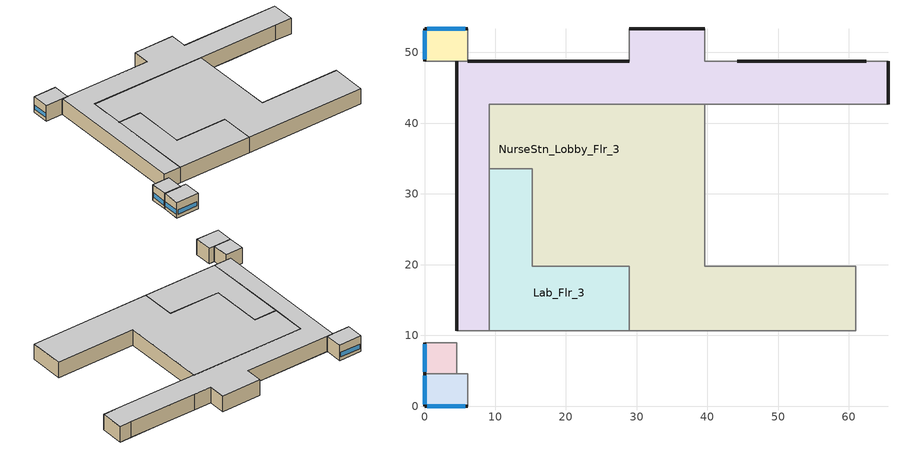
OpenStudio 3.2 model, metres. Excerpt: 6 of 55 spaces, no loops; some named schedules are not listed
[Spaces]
PatRoom6_Flr_3
 floor to ICU_Flr_2: 6.1,4.57 6.1,0 0,0 0,4.57 z8.54
 wall outside: 0,4.57 0,0 6.1,0 z8.54:12.8
 wall to PatRoom7_Mult10_Flr_3: 4.57,4.57 0,4.57 z8.54:12.8
 wall adiabatic (Wall Adiabatic construction): 6.1,0 6.1,4.57 z8.54:12.8
 wall to Corridor_SE_Flr_3: 6.1,4.57 4.57,4.57 z8.54:12.8
 window: 0.37,0 5.73,0 / 0,4.3 0,0.27 z9.45:10.67
 ceiling to PatRoom6_Flr_4: 6.1,0 6.1,4.57 0,4.57 0,0 z12.8
PatRoom7_Mult10_Flr_3
 floor to ICU_Flr_2: 4.57,8.99 4.57,4.57 0,4.57 0,8.99 z8.54
 wall outside: 0,8.99 0,4.57 z8.54:12.8
 wall adiabatic (Wall Adiabatic construction): 4.57,8.99 0,8.99 z8.54:12.8
 wall to Corridor_SE_Flr_3: 4.57,4.57 4.57,8.99 z8.54:12.8
 window: 0,8.73 0,4.84 z9.45:10.67
 ceiling to PatRoom7_Mult10_Flr_4: 4.57,4.57 4.57,8.99 0,8.99 0,4.57 z12.8
Corridor_NW_Flr_3
 floor to OR1_Flr_2: 65.53,48.77 65.53,47.24 60.96,47.24 60.96,48.77 z8.54
 floor to Corridor_Flr_2: 39.62,53.34 39.62,42.67 28.96,42.67 28.96,53.34 z8.54
 floor to OR4_Flr_2: 48.77,47.24 48.77,42.67 39.62,42.67 39.62,47.24 z8.54
 floor to ICU_NurseStn_Lobby_Flr_2: 28.96,48.77 28.96,42.67 9.14,42.67 9.14,21.34 4.57,21.34 4.57,48.77 z8.54
 floor to OR_NurseStn_Lobby_Flr_2: 60.96,48.77 60.96,42.67 48.77,42.67 48.77,48.77 z8.54
 floor to OR3_Flr_2: 48.77,48.77 48.77,47.24 39.62,47.24 39.62,48.77 z8.54
 floor to OR2_Mult5_Flr_2: 65.53,47.24 65.53,42.67 60.96,42.67 60.96,47.24 z8.54
 floor to ICU_Flr_2: 9.14,21.34 9.14,10.67 4.57,10.67 4.57,21.34 z8.54
 wall outside: 4.57,48.77 4.57,10.67 / 65.53,42.67 65.53,48.77 / 39.62,53.34 28.96,53.34 / 28.96,48.77 6.1,48.77 / 62.48,48.77 44.2,48.77 z8.54:12.8
 wall to NurseStn_Lobby_Flr_3: 9.14,33.53 9.14,42.67 39.62,42.67 z8.54:12.8
 wall to PatRoom5_Mult10_Flr_3: 44.2,48.77 39.62,48.77 39.62,53.34 z8.54:12.8
 wall adiabatic (Wall Adiabatic construction): 28.96,53.34 28.96,48.77 z8.54:12.8
 wall to PhysTherapy_Flr_3: 39.62,42.67 60.96,42.67 z8.54:12.8
 wall to Lab_Flr_3: 9.14,10.67 9.14,33.53 z8.54:12.8
 wall to Corridor_SE_Flr_3: 60.96,42.67 65.53,42.67 / 4.57,10.67 9.14,10.67 z8.54:12.8
 wall to PatRoom8_Flr_3: 6.1,48.77 4.57,48.77 z8.54:12.8
 wall to PatRoom4_Flr_3: 65.53,48.77 62.48,48.77 z8.54:12.8
 ceiling to Corridor_NW_Flr_4: 9.14,10.67 9.14,42.67 65.53,42.67 65.53,48.77 39.62,48.77 39.62,53.34 28.96,53.34 28.96,48.77 4.57,48.77 4.57,10.67 z12.8
PatRoom8_Flr_3
 floor to IC_PatRoom2_Flr_2: 6.1,53.34 6.1,48.77 0,48.77 0,53.34 z8.54
 wall outside: 6.1,53.34 0,53.34 0,48.77 z8.54:12.8
 wall adiabatic (Wall Adiabatic construction): 6.1,48.77 6.1,53.34 / 0,48.77 4.57,48.77 z8.54:12.8
 window: 5.73,53.34 0.37,53.34 / 0,53.07 0,49.04 z9.45:10.67
 ceiling to PatRoom8_Flr_4: 6.1,48.77 6.1,53.34 0,53.34 0,48.77 z12.8
Lab_Flr_3
 floor to ICU_NurseStn_Lobby_Flr_2: 15.24,33.53 15.24,21.34 9.14,21.34 9.14,33.53 z8.54
 floor to ICU_Flr_2: 15.24,21.34 15.24,19.81 28.96,19.81 28.96,10.67 9.14,10.67 9.14,21.34 z8.54
 wall to NurseStn_Lobby_Flr_3: 28.96,10.67 28.96,19.81 15.24,19.81 15.24,33.53 9.14,33.53 z8.54:12.8
 wall to Corridor_SE_Flr_3: 9.14,10.67 28.96,10.67 z8.54:12.8
 ceiling to Lab_Flr_4: 28.96,10.67 28.96,19.81 15.24,19.81 15.24,33.53 9.14,33.53 9.14,10.67 z12.8
NurseStn_Lobby_Flr_3
 floor to Corridor_Flr_2: 39.62,42.67 39.62,10.67 28.96,10.67 28.96,42.67 z8.54
 floor to OR_NurseStn_Lobby_Flr_2: 60.96,19.81 60.96,10.67 39.62,10.67 39.62,19.81 z8.54
 floor to ICU_NurseStn_Lobby_Flr_2: 28.96,42.67 28.96,21.34 15.24,21.34 15.24,33.53 9.14,33.53 9.14,42.67 z8.54
 floor to ICU_Flr_2: 28.96,21.34 28.96,19.81 15.24,19.81 15.24,21.34 z8.54
 wall to PhysTherapy_Flr_3: 60.96,19.81 39.62,19.81 39.62,42.67 z8.54:12.8
 wall to Corridor_SE_Flr_3: 28.96,10.67 60.96,10.67 60.96,19.81 z8.54:12.8
 ceiling to NurseStn_Lobby_Flr_4: 60.96,10.67 60.96,19.81 39.62,19.81 39.62,42.67 9.14,42.67 9.14,33.53 15.24,33.53 15.24,19.81 28.96,19.81 28.96,10.67 z12.8
[ClimateZones]
Climate Zone Institution Name 1=ASHRAE; Climate Zone Document Name 1=ANSI/ASHRAE Standard 169; Climate Zone Document Year 1=2006; Climate Zone Value 1=4A
[Building]
-Hospital-ASHRAE 169-2013-4A created: 2021-11-22 21:51:44 -0800: North Axis {deg}=0; Default Construction Set=90.1-2004 - Hospital - ASHRAE 169-2013-4A; Standards Number of Stories=6; Standards Number of Above Ground Stories=5; Standards Building Type=Hospital
[Site]
New York-John F Kennedy Intl AP_NY_USA: Latitude {deg}=40.65; Longitude {deg}=-73.8; Time Zone {hr}=-5; Elevation {m}=5; Terrain=City
[Site:WaterMainsTemperature]
Calculation Method=Correlation; Annual Average Outdoor Air Temperature {C}=12.4667; Maximum Difference In Monthly Average Outdoor Air Temperatures {deltaC}=25.2
[SizingPeriod:DesignDay] Barometric Pressure {Pa}=101241; Sky Clearness=0; Rain Indicator=0; Snow Indicator=0; Day of Month=21; Daylight Saving Time Indicator=0; Humidity Indicating Type=Wetbulb; Dry-Bulb Temperature Range Modifier Type=DefaultMultipliers
Name | Maximum Dry-Bulb Temperature {C} | Daily Dry-Bulb Temperature Range {deltaC} | Humidity Indicating Conditions at Maximum Dry-Bulb | Wind Speed {m/s} | Wind Direction {deg} | Month | Day Type | Solar Model Indicator | ASHRAE Taub | ASHRAE Taud
New.York-John.F.Kennedy.Intl.AP_NY_USA Ann Clg .4% Condns DB=>MWB | 32.1 | 7.4 | 23.1 | 5.6 | 230 | 7 | SummerDesignDay | ASHRAETau | 0.541 | 1.8
New.York-John.F.Kennedy.Intl.AP_NY_USA Ann Htg 99.6% Condns DB | -10.7 | 0 | -10.7 | 7.5 | 320 | 1 | WinterDesignDay | ASHRAEClearSky
[Site:GroundTemperature:FCfactorMethod]
January Ground Temperature {C}=14; February Ground Temperature {C}=7.3; March Ground Temperature {C}=3.3; April Ground Temperature {C}=1.2; May Ground Temperature {C}=-0.2; June Ground Temperature {C}=5.6; July Ground Temperature {C}=10.9; August Ground Temperature {C}=16.1; September Ground Temperature {C}=21.7; October Ground Temperature {C}=25; November Ground Temperature {C}=24.8; December Ground Temperature {C}=19.9
[Material:NoMass] Thermal Absorptance=0.9; Solar Absorptance=0.7
Name | Roughness | Thermal Resistance {m2-K/W} | Visible Absorptance
CP02 CARPET PAD | VeryRough | 0.21648 | 0.8
Typical Insulation R-6.78 | Smooth | 1.19347 | 0.7
Typical Carpet Pad | Smooth | 0.21648 | 0.8
Typical Insulation R-4.23 | Smooth | 0.745657 | 0.7
Typical Insulation R-14.76; Typical Insulation R-14.76 1 | Smooth | 2.59864 | 0.7
Typical Insulation R-0.58; Typical Insulation R-0.58 1 | Smooth | 0.101875 | 0.7
Typical Insulation R-0.01; Typical Insulation R-0.01 1 | Smooth | 0.001 | 0.7
Typical Insulation R-8.93 | Smooth | 1.57183 | 0.7
Typical Insulation R-7.23 | Smooth | 1.27273 | 0.7
[Material]
Name | Roughness | Thickness {m} | Conductivity {W/m-K} | Density {kg/m3} | Specific Heat {J/kg-K} | Thermal Absorptance | Solar Absorptance | Visible Absorptance
100mm Normalweight concrete floor | MediumSmooth | 0.1016 | 2.31 | 2322 | 832
G01 13mm gypsum board | Smooth | 0.0127 | 0.16 | 800 | 1090 | 0.9 | 0.7 | 0.5
4 in. Normalweight Concrete Floor | MediumRough | 0.1016 | 2.31 | 2322 | 832 | 0.9 | 0.7 | 0.7
1IN Stucco | Smooth | 0.0253 | 0.6918 | 1858 | 837 | 0.9 | 0.7 | 0.92
8IN CONCRETE HW RefBldg | Rough | 0.2032 | 1.311 | 2240 | 836.8 | 0.9 | 0.7 | 0.7
1/2IN Gypsum | Smooth | 0.0127 | 0.16 | 784.9 | 830 | 0.9 | 0.4 | 0.4
Roof Membrane | VeryRough | 0.0095 | 0.16 | 1121.29 | 1460 | 0.9 | 0.7 | 0.7
Metal Roof Surface; F08 Metal surface | Smooth | 0.0008 | 45.28 | 7824 | 500 | 0.9 | 0.7 | 0.7
6 in. Normalweight Concrete Floor | MediumRough | 0.1524 | 2.31 | 2322 | 832 | 0.9 | 0.7 | 0.7
8 in. Concrete Block Basement Wall | MediumRough | 0.2032 | 1.326 | 1842 | 912 | 0.9 | 0.7 | 0.7
G05 25mm wood | MediumSmooth | 0.0254 | 0.15 | 608 | 1630 | 0.9 | 0.5 | 0.5
Std Wood 6inch | MediumSmooth | 0.15 | 0.12 | 540 | 1210 | 0.9 | 0.7 | 0.7
[Construction]
Wall Adiabatic construction; Typical Interior Wall: G01 13mm gypsum board, G01 13mm gypsum board
Typical Insulated Exterior Mass Floor R-9.35: Typical Insulation R-6.78, 4 in. Normalweight Concrete Floor, Typical Carpet Pad
Typical Insulated Exterior Mass Wall R-6.62: 1IN Stucco, 8IN CONCRETE HW RefBldg, Typical Insulation R-4.23, 1/2IN Gypsum
Typical IEAD Roof R-15.87: Roof Membrane, Typical Insulation R-14.76, Metal Roof Surface
Typical Interior Floor: 100mm Normalweight concrete floor, CP02 CARPET PAD
Typical Interior Ceiling: CP02 CARPET PAD, 100mm Normalweight concrete floor
Typical Insulated Carpeted 6in Slab Floor: 6 in. Normalweight Concrete Floor, Typical Carpet Pad
Typical Insulated Basement Mass Wall: 8 in. Concrete Block Basement Wall
U 0.57 SHGC 0.39 Dbl Ref-D Clr 6mm/6mm Air: REF D CLEAR 6MM, AIR 6MM, CLEAR 6MM
Typical Insulated Metal Door R-1.43: F08 Metal surface, Typical Insulation R-0.58
Typical Overhead Door R-0.86: Typical Insulation R-0.01
U 1.17 SHGC 0.49 Simple Glazing Skylight U-1.17 SHGC 0.39: U 1.17 SHGC 0.49 Simple Glazing U-1.17 SHGC 0.39
Typical Interior Window: Clear 3mm
Typical Interior Door; Typical Interior Partition: G05 25mm wood
Typical Insulated Exterior Mass Floor R-11.49: Typical Insulation R-8.93, 4 in. Normalweight Concrete Floor, Typical Carpet Pad
Typical Insulated Exterior Mass Wall R-9.62: 1IN Stucco, 8IN CONCRETE HW RefBldg, Typical Insulation R-7.23, 1/2IN Gypsum
Typical IEAD Roof R-15.87 1: Roof Membrane, Typical Insulation R-14.76 1, Metal Roof Surface
Typical Insulated Metal Door R-1.43 1: F08 Metal surface, Typical Insulation R-0.58 1
Typical Overhead Door R-0.86 1: Typical Insulation R-0.01 1
U 1.17 SHGC 0.49 Simple Glazing Skylight U-1.17 SHGC 0.39 1: U 1.17 SHGC 0.49 Simple Glazing U-1.17 SHGC 0.39 1
InteriorFurnishings: Std Wood 6inch
[DefaultConstructionSet] Interior Partition Construction=Typical Interior Partition
Name | Default Exterior Surface Constructions | Default Interior Surface Constructions | Default Ground Contact Surface Constructions | Default Exterior SubSurface Constructions | Default Interior SubSurface Constructions
90.1-2004 - Hospital - ASHRAE 169-2013-4A | Default Surface Constructions 1 | Default Surface Constructions 2 | Default Surface Constructions 3 | Default Sub Surface Constructions 1 | Default Sub Surface Constructions 2
90.1-2004 - Hospital - PatRoom - ASHRAE 169-2013-4A | Default Surface Constructions 4 | Default Surface Constructions 5 | Default Surface Constructions 6 | Default Sub Surface Constructions 3 | Default Sub Surface Constructions 4
[DefaultSurfaceConstructions]
Name | Floor Construction | Wall Construction | Roof Ceiling Construction
Default Surface Constructions 1 | Typical Insulated Exterior Mass Floor R-9.35 | Typical Insulated Exterior Mass Wall R-6.62 | Typical IEAD Roof R-15.87
Default Surface Constructions 2; Default Surface Constructions 5 | Typical Interior Floor | Typical Interior Wall | Typical Interior Ceiling
Default Surface Constructions 3; Default Surface Constructions 6 | Typical Insulated Carpeted 6in Slab Floor | Typical Insulated Basement Mass Wall
Default Surface Constructions 4 | Typical Insulated Exterior Mass Floor R-11.49 | Typical Insulated Exterior Mass Wall R-9.62 | Typical IEAD Roof R-15.87 1
[DefaultSubSurfaceConstructions]
Name | Fixed Window Construction | Operable Window Construction | Door Construction | Glass Door Construction | Overhead Door Construction | Skylight Construction | Tubular Daylight Dome Construction | Tubular Daylight Diffuser Construction
Default Sub Surface Constructions 1 | U 0.57 SHGC 0.39 Dbl Ref-D Clr 6mm/6mm Air | U 0.57 SHGC 0.39 Dbl Ref-D Clr 6mm/6mm Air | Typical Insulated Metal Door R-1.43 | U 0.57 SHGC 0.39 Dbl Ref-D Clr 6mm/6mm Air | Typical Overhead Door R-0.86 | U 1.17 SHGC 0.49 Simple Glazing Skylight U-1.17 SHGC 0.39 | Typical Interior Window | Typical Interior Window
Default Sub Surface Constructions 2; Default Sub Surface Constructions 4 | Typical Interior Window | Typical Interior Window | Typical Interior Door
Default Sub Surface Constructions 3 | U 0.57 SHGC 0.39 Dbl Ref-D Clr 6mm/6mm Air | U 0.57 SHGC 0.39 Dbl Ref-D Clr 6mm/6mm Air | Typical Insulated Metal Door R-1.43 1 | U 0.57 SHGC 0.39 Dbl Ref-D Clr 6mm/6mm Air | Typical Overhead Door R-0.86 1 | U 1.17 SHGC 0.49 Simple Glazing Skylight U-1.17 SHGC 0.39 1 | Typical Interior Window | Typical Interior Window
[WindowMaterial:Glazing] Optical Data Type=SpectralAverage; Infrared Transmittance at Normal Incidence=0; Front Side Infrared Hemispherical Emissivity=0.84; Conductivity {W/m-K}=0.9; Dirt Correction Factor for Solar and Visible Transmittance=1; Solar Diffusing=No
Name | Thickness {m} | Solar Transmittance at Normal Incidence | Front Side Solar Reflectance at Normal Incidence | Back Side Solar Reflectance at Normal Incidence | Visible Transmittance at Normal Incidence | Front Side Visible Reflectance at Normal Incidence | Back Side Visible Reflectance at Normal Incidence | Back Side Infrared Hemispherical Emissivity
REF D CLEAR 6MM | 0.006 | 0.429 | 0.308 | 0.379 | 0.334 | 0.453 | 0.505 | 0.82
CLEAR 6MM | 0.006 | 0.775 | 0.071 | 0.071 | 0.881 | 0.08 | 0.08 | 0.84
Clear 3mm | 0.003 | 0.837 | 0.075 | 0.075 | 0.898 | 0.081 | 0.081 | 0.84
[WindowMaterial:Gas]
AIR 6MM: Gas Type=Air; Thickness {m}=0.0063
[WindowMaterial:SimpleGlazingSystem] U-Factor {W/m2-K}=6.64357; Solar Heat Gain Coefficient=0.39; Visible Transmittance=0.38
U 1.17 SHGC 0.49 Simple Glazing U-1.17 SHGC 0.39; U 1.17 SHGC 0.49 Simple Glazing U-1.17 SHGC 0.39 1
[Space] Building Story=Building Story 4; Part of Total Floor Area=Yes
Name | Space Type | Thermal Zone
NurseStn_Lobby_Flr_3 | Hospital NurseStn | NurseStn_Lobby_Flr_3 ZN
PatRoom8_Flr_3 | Hospital PatRoom | PatRoom8_Flr_3 ZN
PatRoom6_Flr_3 | Hospital PatRoom | PatRoom6_Flr_3 ZN
PatRoom7_Mult10_Flr_3 | Hospital PatRoom | PatRoom7_Mult10_Flr_3 ZN
Corridor_NW_Flr_3 | Hospital Corridor | Corridor_NW_Flr_3 ZN
Lab_Flr_3 | Hospital Lab | Lab_Flr_3 ZN
[BuildingStory]
Building Story 4: Nominal Z Coordinate {m}=8.5366
[SpaceType] Standards Building Type=Hospital
Name | Default Schedule Set | Design Specification Outdoor Air Object | Standards Space Type | Default Construction Set
Hospital Corridor | Hospital Corridor Schedule Set | Hospital Corridor Ventilation | Corridor
Hospital Lab | Hospital Lab Schedule Set | Hospital Lab Ventilation | Lab
Hospital NurseStn | Hospital NurseStn Schedule Set | Hospital NurseStn Ventilation | NurseStn
Hospital PatRoom | Hospital PatRoom Schedule Set | Hospital PatRoom Ventilation | PatRoom | 90.1-2004 - Hospital - PatRoom - ASHRAE 169-2013-4A
[People:Definition] Number of People Calculation Method=People/Area; Fraction Radiant=0.3
Name | People per Space Floor Area {person/m2}
Hospital Corridor People Definition | 0.0107639
Hospital Lab People Definition; Hospital PatRoom People Definition | 0.0538196
Hospital NurseStn People Definition | 0.0143483
[People] Work Efficiency Schedule=Work Efficiency Schedule; Clothing Insulation Schedule=Clothing Schedule; Air Velocity Schedule=Air Velocity Schedule; Multiplier=1
Name | People Definition | Space or SpaceType
Hospital Corridor People | Hospital Corridor People Definition | Hospital Corridor
Hospital Lab People | Hospital Lab People Definition | Hospital Lab
Hospital NurseStn People | Hospital NurseStn People Definition | Hospital NurseStn
Hospital PatRoom People | Hospital PatRoom People Definition | Hospital PatRoom
[Lights:Definition] Design Level Calculation Method=Watts/Area; Fraction Radiant=0.7; Fraction Visible=0.2; Return Air Fraction=0
Name | Watts per Space Floor Area {W/m2}
Hospital Corridor Lights Definition; Hospital NurseStn Lights Definition | 10.7639
Hospital Lab Lights Definition | 15.0695
Hospital PatRoom Lights Definition | 7.53474
[Lights] Fraction Replaceable=1
Name | Lights Definition | Space or SpaceType
Hospital Corridor Lights | Hospital Corridor Lights Definition | Hospital Corridor
Hospital Lab Lights | Hospital Lab Lights Definition | Hospital Lab
Hospital NurseStn Lights | Hospital NurseStn Lights Definition | Hospital NurseStn
Hospital PatRoom Lights | Hospital PatRoom Lights Definition | Hospital PatRoom
[ElectricEquipment:Definition] Design Level Calculation Method=Watts/Area; Fraction Latent=0; Fraction Radiant=0.5; Fraction Lost=0
Name | Watts per Space Floor Area {W/m2}
Hospital Lab Elec Equip Definition | 43.0556
Hospital NurseStn Elec Equip Definition; Hospital PatRoom Elec Equip Definition | 21.5278
[ElectricEquipment]
Name | Electric Equipment Definition | Space or SpaceType
Hospital Lab Elec Equip | Hospital Lab Elec Equip Definition | Hospital Lab
Hospital NurseStn Elec Equip | Hospital NurseStn Elec Equip Definition | Hospital NurseStn
Hospital PatRoom Elec Equip | Hospital PatRoom Elec Equip Definition | Hospital PatRoom
[DesignSpecification:OutdoorAir] Outdoor Air Method=Sum
Hospital Corridor Ventilation: Outdoor Air Flow per Floor Area {m3/s-m2}=0.000254
Hospital Lab Ventilation: Outdoor Air Flow per Person {m3/s-person}=0.00943895
Hospital NurseStn Ventilation: Outdoor Air Flow per Person {m3/s-person}=0.00707921
Hospital PatRoom Ventilation: Outdoor Air Flow Air Changes per Hour {1/hr}=2
[DefaultScheduleSet] People Activity Level Schedule=Hospital ACTIVITY_SCH; Infiltration Schedule=Hospital INFIL_SCH_PNNL
Name | Number of People Schedule | Lighting Schedule | Electric Equipment Schedule
Hospital Corridor Schedule Set | Hospital BLDG_OCC_SCH | Hospital BLDG_LIGHT_CORRIDOR_SCH | Hospital BLDG_EQUIP_SCH
Hospital Lab Schedule Set | Hospital BLDG_OCC_SCH | Hospital BLDG_LIGHT_SCH | Hospital BLDG_EQUIP_SCH
Hospital NurseStn Schedule Set | Hospital BLDG_OCC_SCH | Hospital BLDG_LIGHT_NURSEFLR234_SCH | Hospital BLDG_EQUIP_SCH
Hospital PatRoom Schedule Set | Hospital BLDG_OCC_EXTD_SCH | Hospital BLDG_LIGHT_SCH | Hospital BLDG_EQUIP_EXTD_SCH
[ThermostatSetpoint:DualSetpoint] Heating Setpoint Temperature Schedule=Hospital HTGSETP_SCH; Cooling Setpoint Temperature Schedule=Hospital CLGSETP_SCH
Hospital Corridor Thermostat 4; Hospital Lab Thermostat 1; Hospital NurseStn Thermostat 1; Hospital PatRoom Thermostat 11; Hospital PatRoom Thermostat 13; Hospital PatRoom Thermostat 15
[SpaceInfiltration:DesignFlowRate] Schedule=Hospital INFIL_SCH_PNNL; Design Flow Rate Calculation Method=Flow/ExteriorArea; Flow per Exterior Surface Area {m3/s-m2}=0.00102523; Constant Term Coefficient=0; Temperature Term Coefficient=0; Velocity Term Coefficient=0.224; Velocity Squared Term Coefficient=0
Name | Space or SpaceType
Corridor_NW_Flr_3 Infiltration | Corridor_NW_Flr_3
PatRoom6_Flr_3 Infiltration | PatRoom6_Flr_3
PatRoom7_Mult10_Flr_3 Infiltration | PatRoom7_Mult10_Flr_3
PatRoom8_Flr_3 Infiltration | PatRoom8_Flr_3
[ThermalZone] Use Ideal Air Loads=No
Corridor_NW_Flr_3 ZN: Thermostat=Hospital Corridor Thermostat 4
Lab_Flr_3 ZN: Thermostat=Hospital Lab Thermostat 1; Humidistat=Zone Control Humidistat 5
NurseStn_Lobby_Flr_3 ZN: Thermostat=Hospital NurseStn Thermostat 1
PatRoom6_Flr_3 ZN: Thermostat=Hospital PatRoom Thermostat 11
PatRoom7_Mult10_Flr_3 ZN: Thermostat=Hospital PatRoom Thermostat 13; Multiplier=10
PatRoom8_Flr_3 ZN: Thermostat=Hospital PatRoom Thermostat 15
[ZoneControl:Humidistat]
Zone Control Humidistat 5: Humidifying Relative Humidity Setpoint Schedule=Hospital MinRelHumSetSch; Dehumidifying Relative Humidity Setpoint Schedule=Hospital MaxRelHumSetSch
[InternalMass:Definition]
Internal Mass Definition 1: Construction=InteriorFurnishings; Design Level Calculation Method=SurfaceArea/Area; Surface Area per Space Floor Area=2
[InternalMass] Internal Mass Definition=Internal Mass Definition 1; Multiplier=1
Name | Space or SpaceType
Lab_Flr_3 Mass | Lab_Flr_3
Corridor_NW_Flr_3 Mass | Corridor_NW_Flr_3
NurseStn_Lobby_Flr_3 Mass | NurseStn_Lobby_Flr_3
PatRoom7_Mult10_Flr_3 Mass | PatRoom7_Mult10_Flr_3
PatRoom8_Flr_3 Mass | PatRoom8_Flr_3
PatRoom6_Flr_3 Mass | PatRoom6_Flr_3
[EnergyManagementSystem:Actuator] Actuated Component Type=Schedule:Year; Actuated Component Control Type=Schedule Value
Name | Actuated Component
VAV2ClgSch0; VAVPATRMSClgSch0 | Hospital CLGSETP_SCH
VAVPATRMSHtgSch0 | Hospital HTGSETP_SCH
[Exterior:Lights:Definition]
NonDimming Exterior Lights Def: Design Level {W}=16636
[Exterior:Lights]
NonDimming Exterior Lights Def: Exterior Lights Definition=NonDimming Exterior Lights Def; Schedule=Hospital Exterior_Lgt_ALWAYS_ON; Control Option=AstronomicalClock
[Exterior:FuelEquipment:Definition]
Name | Design Level {W}
Fuel equipment 1 Def | 162963
Fuel equipment 2 Def | 1295.2
[Exterior:FuelEquipment] Fuel Use Type=Electricity
Name | Exterior Fuel Equipment Definition | Schedule
Fuel equipment 1 | Fuel equipment 1 Def | Hospital BLDG_ELEVATORS
Fuel equipment 2 | Fuel equipment 2 Def | Hospital ELEV_LIGHT_FAN_SCH_24_7
[Schedule:Ruleset]
Name | Default Day Schedule | Summer Design Day Schedule | Winter Design Day Schedule
Clothing Schedule | Clothing Schedule Default Winter Clothes
Air Velocity Schedule | Air Velocity Schedule Default
Work Efficiency Schedule | Work Efficiency Schedule Default
Hospital BLDG_OCC_SCH | Hospital BLDG_OCC_SCH Default | Hospital BLDG_OCC_SCH Summer Design Day | Hospital BLDG_OCC_SCH Winter Design Day
Hospital ACTIVITY_SCH | Hospital ACTIVITY_SCH Default | Hospital ACTIVITY_SCH Summer Design Day | Hospital ACTIVITY_SCH Winter Design Day
Hospital BLDG_EQUIP_SCH | Hospital BLDG_EQUIP_SCH Default | Hospital BLDG_EQUIP_SCH Summer Design Day | Hospital BLDG_EQUIP_SCH Winter Design Day
Hospital INFIL_SCH_PNNL | Hospital INFIL_SCH_PNNL Default | Hospital INFIL_SCH_PNNL Summer Design Day | Hospital INFIL_SCH_PNNL Winter Design Day
Hospital HTGSETP_SCH | Hospital HTGSETP_SCH Default | Hospital HTGSETP_SCH Summer Design Day | Hospital HTGSETP_SCH Winter Design Day
Hospital CLGSETP_SCH | Hospital CLGSETP_SCH Default | Hospital CLGSETP_SCH Summer Design Day | Hospital CLGSETP_SCH Winter Design Day
Hospital BLDG_LIGHT_CORRIDOR_SCH | Hospital BLDG_LIGHT_CORRIDOR_SCH Default | Hospital BLDG_LIGHT_CORRIDOR_SCH Summer Design Day | Hospital BLDG_LIGHT_CORRIDOR_SCH Winter Design Day
Hospital BLDG_LIGHT_SCH | Hospital BLDG_LIGHT_SCH Default | Hospital BLDG_LIGHT_SCH Summer Design Day | Hospital BLDG_LIGHT_SCH Winter Design Day
Hospital BLDG_OCC_EXTD_SCH | Hospital BLDG_OCC_EXTD_SCH Default | Hospital BLDG_OCC_EXTD_SCH Summer Design Day | Hospital BLDG_OCC_EXTD_SCH Winter Design Day
Hospital BLDG_EQUIP_EXTD_SCH | Hospital BLDG_EQUIP_EXTD_SCH Default | Hospital BLDG_EQUIP_EXTD_SCH Summer Design Day | Hospital BLDG_EQUIP_EXTD_SCH Winter Design Day
Hospital BLDG_LIGHT_NURSEFLR234_SCH | Hospital BLDG_LIGHT_NURSEFLR234_SCH Default | Hospital BLDG_LIGHT_NURSEFLR234_SCH Summer Design Day | Hospital BLDG_LIGHT_NURSEFLR234_SCH Winter Design Day
Hospital MinRelHumSetSch | Hospital MinRelHumSetSch Default | Hospital MinRelHumSetSch Summer Design Day | Hospital MinRelHumSetSch Winter Design Day
Hospital MaxRelHumSetSch | Hospital MaxRelHumSetSch Default | Hospital MaxRelHumSetSch Summer Design Day | Hospital MaxRelHumSetSch Winter Design Day
Hospital Exterior_Lgt_ALWAYS_ON | Hospital Exterior_Lgt_ALWAYS_ON Default | Hospital Exterior_Lgt_ALWAYS_ON Summer Design Day | Hospital Exterior_Lgt_ALWAYS_ON Winter Design Day
Hospital BLDG_ELEVATORS | Hospital BLDG_ELEVATORS Default | Hospital BLDG_ELEVATORS Summer Design Day | Hospital BLDG_ELEVATORS Winter Design Day
Hospital ELEV_LIGHT_FAN_SCH_24_7 | Hospital ELEV_LIGHT_FAN_SCH_24_7 Default | Hospital ELEV_LIGHT_FAN_SCH_24_7 Summer Design Day | Hospital ELEV_LIGHT_FAN_SCH_24_7 Winter Design Day
[Schedule:Day]
Hospital INFIL_SCH_PNNL Default; Hospital INFIL_SCH_PNNL Winter Design Day; Hospital INFIL_SCH_PNNL Summer Design Day: 24, 0, 0.25
